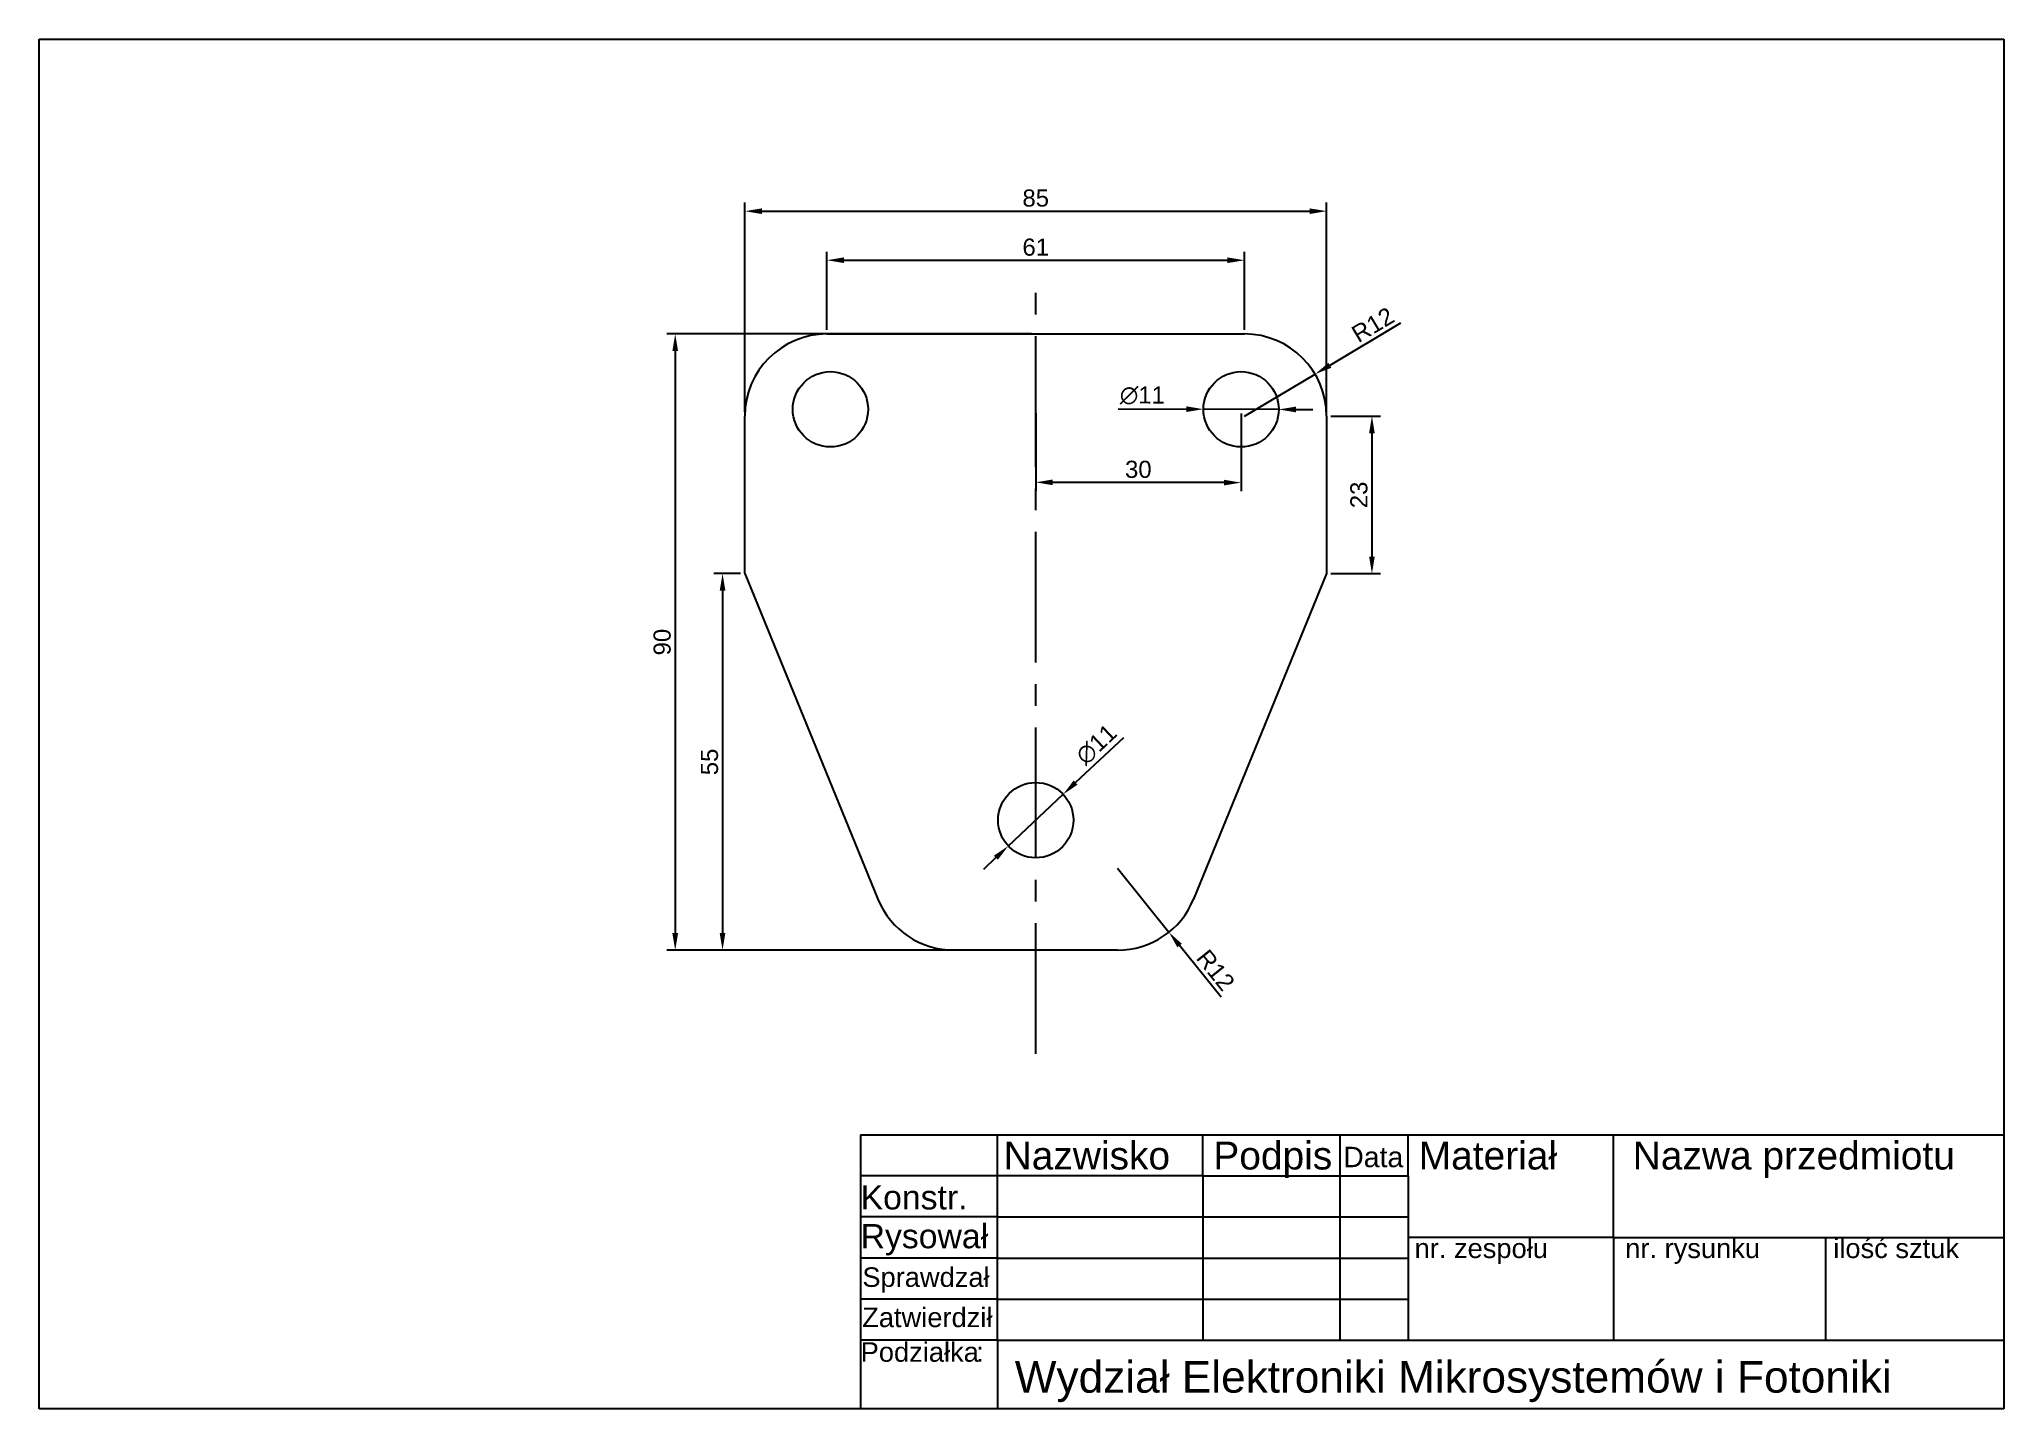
# Model space of a CAD drawing. Header units: millimetres. Extents: x 5 to 292, y 5 to 205.
import ezdxf

# ---------------------------------------------------------------- set-up
doc = ezdxf.new("R2010")
doc.units = ezdxf.units.MM
doc.linetypes.add('CENTER2', pattern=[28.575, 19.05, -3.175, 3.175, -3.175])
doc.styles.get("Standard").update_dxf_attribs({"font": 'arial.ttf'})
doc.dimstyles.new('ISO-25', dxfattribs={"dimtxt": 2.5, "dimasz": 2.5, "dimexe": 1.25, "dimexo": 0.625, "dimtad": 1, "dimtxsty": 'Standard', "dimcen": 2.5, "dimadec": 0, "dimazin": 0, "dimtfac": 1, "dimtmove": 0, "dimatfit": 3, "dimfxl": 1, "dimarcsym": 0})

# ---------------------------------------------------------------- blocks, each defined once
blk = doc.blocks.new('*U1')
at = {"color": 0, "linetype": 'CENTER2', "transparency": 16777216}
blk.add_line((0, -81.61), (0, 31.61), dxfattribs=at)
blk = doc.blocks.new('*D2')
at = {"color": 0, "lineweight": -2, "transparency": 16777216}
for p, q in [((162.62, 151.02), (172.58, 150.99)), ((186.08, 150.94), (175.08, 150.98)), ((188.58, 150.94), (191.08, 150.93))]:
    blk.add_line(p, q, dxfattribs=at)
at = {"color": 0, "transparency": 16777216}
for points in [[(172.58, 151.4), (172.58, 150.57), (175.08, 150.98)], [(188.58, 151.35), (188.58, 150.52), (186.08, 150.94)]]:
    blk.add_solid(points, dxfattribs=at)
at = {"layer": 'Defpoints', "color": 0, "transparency": 16777216}
for p in [(175.08, 150.98), (186.08, 150.94)]:
    blk.add_point(p, dxfattribs=at)
at = {"color": 0, "transparency": 16777216, "insert": (166.16, 152.98), "char_height": 2.5, "attachment_point": 5, "rotation": 359.8228}
blk.add_mtext('∅11', dxfattribs=at)
blk = doc.blocks.new('*D3')
at = {"color": 0, "lineweight": -2, "transparency": 16777216}
for p, q in [((203.88, 163.54), (193.54, 157.38)), ((181.08, 149.96), (191.39, 156.1))]:
    blk.add_line(p, q, dxfattribs=at)
at = {"color": 0, "transparency": 16777216}
blk.add_solid([(193.33, 157.74), (193.76, 157.02), (191.39, 156.1)], dxfattribs=at)
at = {"layer": 'Defpoints', "color": 0, "transparency": 16777216}
for p in [(191.39, 156.1), (181.08, 149.96)]:
    blk.add_point(p, dxfattribs=at)
at = {"color": 0, "transparency": 16777216, "insert": (199.83, 163.31), "char_height": 2.5, "attachment_point": 5, "rotation": 30.7675}
blk.add_mtext('R12', dxfattribs=at)
blk = doc.blocks.new('*D4')
at = {"color": 0, "lineweight": -2, "transparency": 16777216}
for p, q in [((193.71, 149.96), (200.95, 149.96)), ((199.7, 147.46), (199.7, 129.46)), ((193.71, 126.96), (200.95, 126.96))]:
    blk.add_line(p, q, dxfattribs=at)
at = {"color": 0, "transparency": 16777216}
for points in [[(199.28, 147.46), (200.11, 147.46), (199.7, 149.96)], [(199.28, 129.46), (200.11, 129.46), (199.7, 126.96)]]:
    blk.add_solid(points, dxfattribs=at)
at = {"layer": 'Defpoints', "color": 0, "transparency": 16777216}
for p in [(193.08, 149.96), (193.08, 126.96), (199.7, 126.96)]:
    blk.add_point(p, dxfattribs=at)
at = {"color": 0, "transparency": 16777216, "insert": (197.8, 138.46), "char_height": 2.5, "attachment_point": 5, "rotation": 90}
blk.add_mtext('23', dxfattribs=at)
blk = doc.blocks.new('*D5')
at = {"color": 0, "lineweight": -2, "transparency": 16777216}
for p, q in [((162.53, 83.96), (170.03, 74.6)), ((177.66, 65.08), (171.59, 72.64))]:
    blk.add_line(p, q, dxfattribs=at)
at = {"color": 0, "transparency": 16777216}
blk.add_solid([(171.92, 72.91), (171.27, 72.38), (170.03, 74.6)], dxfattribs=at)
at = {"layer": 'Defpoints', "color": 0, "transparency": 16777216}
for p in [(162.53, 83.96), (170.03, 74.6)]:
    blk.add_point(p, dxfattribs=at)
at = {"color": 0, "transparency": 16777216, "insert": (176.87, 69.06), "char_height": 2.5, "attachment_point": 5, "rotation": 308.7021}
blk.add_mtext('R12', dxfattribs=at)
blk = doc.blocks.new('*D6')
at = {"color": 0, "lineweight": -2, "transparency": 16777216}
for p, q in [((163.38, 103), (156.41, 96.44)), ((146.58, 87.19), (154.59, 94.73)), ((144.76, 85.48), (142.94, 83.76))]:
    blk.add_line(p, q, dxfattribs=at)
at = {"color": 0, "transparency": 16777216}
for points in [[(156.12, 96.75), (156.69, 96.14), (154.59, 94.73)], [(144.47, 85.78), (145.04, 85.17), (146.58, 87.19)]]:
    blk.add_solid(points, dxfattribs=at)
at = {"layer": 'Defpoints', "color": 0, "transparency": 16777216}
for p in [(154.59, 94.73), (146.58, 87.19)]:
    blk.add_point(p, dxfattribs=at)
at = {"color": 0, "transparency": 16777216, "insert": (159.45, 102.01), "char_height": 2.5, "attachment_point": 5, "rotation": 43.2613}
blk.add_mtext('∅11', dxfattribs=at)
blk = doc.blocks.new('*D7')
at = {"color": 0, "lineweight": -2, "transparency": 16777216}
for p, q in [((120.08, 162.59), (120.08, 173.98)), ((122.58, 172.73), (178.58, 172.73)), ((181.08, 162.59), (181.08, 173.98))]:
    blk.add_line(p, q, dxfattribs=at)
at = {"color": 0, "transparency": 16777216}
for points in [[(122.58, 173.15), (122.58, 172.32), (120.08, 172.73)], [(178.58, 173.15), (178.58, 172.32), (181.08, 172.73)]]:
    blk.add_solid(points, dxfattribs=at)
at = {"layer": 'Defpoints', "color": 0, "transparency": 16777216}
for p in [(181.08, 172.73), (120.08, 161.96), (181.08, 161.96)]:
    blk.add_point(p, dxfattribs=at)
at = {"color": 0, "transparency": 16777216, "insert": (150.58, 174.63), "char_height": 2.5, "attachment_point": 5}
blk.add_mtext('61', dxfattribs=at)
blk = doc.blocks.new('*D8')
at = {"color": 0, "lineweight": -2, "transparency": 16777216}
for p, q in [((108.08, 150.59), (108.08, 181.15)), ((193.08, 150.59), (193.08, 181.15)), ((110.58, 179.9), (190.58, 179.9))]:
    blk.add_line(p, q, dxfattribs=at)
at = {"color": 0, "transparency": 16777216}
for points in [[(110.58, 180.31), (110.58, 179.48), (108.08, 179.9)], [(190.58, 180.31), (190.58, 179.48), (193.08, 179.9)]]:
    blk.add_solid(points, dxfattribs=at)
at = {"layer": 'Defpoints', "color": 0, "transparency": 16777216}
for p in [(193.08, 179.9), (108.08, 149.96), (193.08, 149.96)]:
    blk.add_point(p, dxfattribs=at)
at = {"color": 0, "transparency": 16777216, "insert": (150.58, 181.8), "char_height": 2.5, "attachment_point": 5}
blk.add_mtext('85', dxfattribs=at)
blk = doc.blocks.new('*D9')
at = {"color": 0, "lineweight": -2, "transparency": 16777216}
for p, q in [((150.58, 150.38), (150.57, 139.05)), ((180.58, 150.34), (180.57, 139)), ((178.07, 140.26), (153.07, 140.29))]:
    blk.add_line(p, q, dxfattribs=at)
at = {"color": 0, "transparency": 16777216}
for points in [[(153.07, 140.71), (153.07, 139.88), (150.57, 140.3)], [(178.07, 140.67), (178.07, 139.84), (180.57, 140.25)]]:
    blk.add_solid(points, dxfattribs=at)
at = {"layer": 'Defpoints', "color": 0, "transparency": 16777216}
for p in [(150.58, 151.01), (180.58, 150.96), (150.57, 140.3)]:
    blk.add_point(p, dxfattribs=at)
at = {"color": 0, "transparency": 16777216, "insert": (165.57, 142.18), "char_height": 2.5, "attachment_point": 5, "rotation": 359.9147}
blk.add_mtext('30', dxfattribs=at)
blk = doc.blocks.new('*D10')
at = {"color": 0, "lineweight": -2, "transparency": 16777216}
for p, q in [((149.96, 161.96), (96.66, 161.96)), ((97.91, 159.46), (97.91, 74.46)), ((149.96, 71.96), (96.66, 71.96))]:
    blk.add_line(p, q, dxfattribs=at)
at = {"color": 0, "transparency": 16777216}
for points in [[(97.49, 159.46), (98.33, 159.46), (97.91, 161.96)], [(97.49, 74.46), (98.33, 74.46), (97.91, 71.96)]]:
    blk.add_solid(points, dxfattribs=at)
at = {"layer": 'Defpoints', "color": 0, "transparency": 16777216}
for p in [(150.58, 161.96), (97.91, 71.96), (150.58, 71.96)]:
    blk.add_point(p, dxfattribs=at)
at = {"color": 0, "transparency": 16777216, "insert": (96.01, 116.96), "char_height": 2.5, "attachment_point": 5, "rotation": 90}
blk.add_mtext('90', dxfattribs=at)
blk = doc.blocks.new('*D11')
at = {"color": 0, "lineweight": -2, "transparency": 16777216}
for p, q in [((107.46, 126.96), (103.57, 126.96)), ((104.82, 124.46), (104.82, 74.46)), ((107.46, 71.96), (103.57, 71.96))]:
    blk.add_line(p, q, dxfattribs=at)
at = {"color": 0, "transparency": 16777216}
for points in [[(104.41, 124.46), (105.24, 124.46), (104.82, 126.96)], [(104.41, 74.46), (105.24, 74.46), (104.82, 71.96)]]:
    blk.add_solid(points, dxfattribs=at)
at = {"layer": 'Defpoints', "color": 0, "transparency": 16777216}
for p in [(108.08, 126.96), (104.82, 71.96), (108.08, 71.96)]:
    blk.add_point(p, dxfattribs=at)
at = {"color": 0, "transparency": 16777216, "insert": (102.93, 99.46), "char_height": 2.5, "attachment_point": 5, "rotation": 90}
blk.add_mtext('55', dxfattribs=at)

msp = doc.modelspace()

# ---------------------------------------------------------------- linework, layer by layer
for p, q in [((5, 5), (5, 205)), ((5, 205), (292, 205)), ((292, 205), (292, 5)), ((120.083, 161.96), (181.083, 161.96)), ((108.083, 126.96), (108.083, 149.96)), ((193.083, 149.96), (193.083, 126.96)), ((108.083, 126.96), (127.533, 79.417)), ((193.083, 126.96), (173.633, 79.417)), ((162.527, 71.96), (138.639, 71.96)), ((125, 45), (125, 5)), ((125, 45), (292, 45)), ((145, 15), (145, 45)), ((175, 39), (175, 45)), ((195, 45), (195, 15)), ((205, 39), (205, 45)), ((235, 30), (235, 45)), ((145, 39), (125, 39)), ((175, 39), (145, 39)), ((175, 39), (175, 15)), ((175, 39), (205, 39)), ((205, 39), (205, 15)), ((145, 33), (125, 33)), ((145, 33), (205, 33)), ((235, 30), (205, 30)), ((235, 30), (235, 15)), ((235, 30), (292, 30)), ((266.019, 15), (266.019, 30)), ((145, 27), (125, 27)), ((145, 27), (205, 27)), ((145, 21), (125, 21)), ((145, 21), (205, 21)), ((145, 15), (125, 15)), ((145, 15), (145, 5)), ((145, 15), (292, 15)), ((292, 5), (5, 5))]:
    msp.add_line(p, q)
for centre in [(120.583, 150.96), (180.583, 150.96), (150.583, 90.96)]:
    msp.add_circle(centre, 5.5)
for centre, start, end in [((120.083, 149.96), 90, 180), ((181.083, 149.96), 0, 90), ((138.639, 83.96), 202.24902, 270), ((162.527, 83.96), 270, 337.75098)]:
    msp.add_arc(centre, 12, start, end)

# ---------------------------------------------------------------- block references
at = {"linetype": 'CENTER2'}
msp.add_blockref('*U1', (150.583, 138.46), dxfattribs=at)

# ---------------------------------------------------------------- texts
for s, height, p in [('Nazwisko    Podpis        Materiał       Nazwa przedmiotu', 4.06877, (145.891, 39.937)), ('Data', 2.9776, (195.499, 40.271)), ('Konstr.', 3.5275, (125, 34.102)), ('Rysował', 3.5275, (125, 28.435)), ('nr. zespołu', 2.851, (205.929, 27)), ('nr. rysunku', 2.851, (236.701, 27)), ('ilość sztuk', 2.851, (267.102, 27)), ('Sprawdzał', 2.851, (125.25, 22.789)), ('Zatwierdził', 2.851, (125.224, 16.912)), ('Podziałka', 2.851, (125, 11.854)), (':', 2.851, (141.882, 11.86)), ('Wydział Elektroniki Mikrosystemów i Fotoniki', 4.62386, (147.514, 7.343))]:
    msp.add_text(s, height=height).set_placement(p)

# ---------------------------------------------------------------- dimensions: what is measured, and where the dimension line sits
for base, p1, p2, picture, middle in [((193.083, 179.898), (108.083, 149.96), (193.083, 149.96), '*D8', (150.583, 181.8)), ((181.083, 172.733), (120.083, 161.96), (181.083, 161.96), '*D7', (150.583, 174.634))]:
    dim = msp.add_linear_dim(base=base, p1=p1, p2=p2, dimstyle='ISO-25')
    dim.commit()
    dim.dimension.update_dxf_attribs({"geometry": picture, "text_midpoint": middle})
dim = msp.add_radius_dim(center=(181.083, 149.96), mpoint=(191.394, 156.099), dimstyle='ISO-25')
dim.commit()
dim.dimension.update_dxf_attribs({"geometry": '*D3', "text_midpoint": (200.792, 161.694), "dimtype": 164})
for base, p1, p2, picture, middle in [((97.91, 71.96), (150.583, 161.96), (150.583, 71.96), '*D10', (96.009, 116.96)), ((199.698, 126.96), (193.083, 149.96), (193.083, 126.96), '*D4', (197.796, 138.46)), ((104.823, 71.96), (108.083, 126.96), (108.083, 71.96), '*D11', (102.926, 99.46))]:
    dim = msp.add_linear_dim(base=base, p1=p1, p2=p2, angle=90, dimstyle='ISO-25')
    dim.commit()
    dim.dimension.update_dxf_attribs({"geometry": picture, "text_midpoint": middle})
dim = msp.add_diameter_dim_2p(p1=(186.083, 150.943), p2=(175.083, 150.978), dimstyle='ISO-25')
dim.commit()
dim.dimension.update_dxf_attribs({"geometry": '*D2', "text_midpoint": (166.15, 151.005), "dimtype": 163})
dim = msp.add_aligned_dim(p1=(180.583, 150.96), p2=(150.583, 151.005), distance=10.707, dimstyle='ISO-25')
dim.commit()
dim.dimension.update_dxf_attribs({"geometry": '*D9', "text_midpoint": (165.57, 142.179)})
dim = msp.add_diameter_dim_2p(p1=(146.578, 87.191), p2=(154.588, 94.73), dimstyle='ISO-25')
dim.commit()
dim.dimension.update_dxf_attribs({"geometry": '*D6', "text_midpoint": (159.452, 102.014)})
dim = msp.add_radius_dim(center=(162.527, 83.96), mpoint=(170.03, 74.596), dimstyle='ISO-25')
dim.commit()
dim.dimension.update_dxf_attribs({"geometry": '*D5', "text_midpoint": (176.874, 69.06)})

doc.saveas('drawing.dxf')
